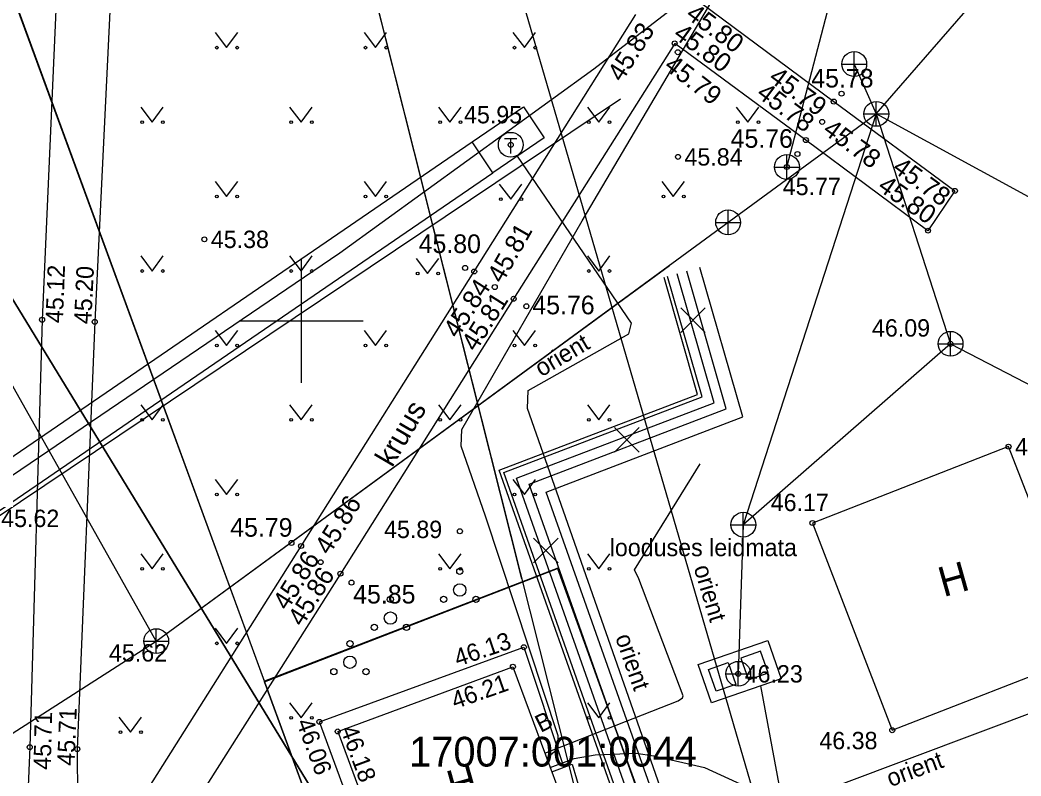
# Model space of a CAD drawing. Extents: x 641898 to 642152, y 6456148 to 6456452.
# Drawn here: x 641988.67 to 642029.01, y 6456231.66 to 6456262.11 of the extents above; entities that cross this region are included whole.
import ezdxf

# ---------------------------------------------------------------- set-up
doc = ezdxf.new("R2010")
doc.units = 0
for name, color, linetype in [('DTRASS', 7, 'Continuous'), ('HALJASTUS', 7, 'Continuous'), ('HOONE', 7, 'Continuous'), ('HOONEDET', 7, 'Continuous'), ('KKAEV', 7, 'Continuous'), ('KORGUS', 7, 'Continuous'), ('KTRASS', 7, 'Continuous'), ('MPKAABEL', 7, 'Continuous'), ('MPOHULIIN', 7, 'Continuous'), ('PIIR', 7, 'Continuous'), ('PUU', 7, 'Continuous'), ('TEE', 7, 'Continuous'), ('TKAEV', 7, 'Continuous'), ('TTRASS', 7, 'Continuous'), ('VORK', 7, 'Continuous'), ('VTRASS', 7, 'Continuous')]:
    doc.layers.add(name, color=color, linetype=linetype)

msp = doc.modelspace()

# ---------------------------------------------------------------- linework, layer by layer
at = {"layer": 'DTRASS'}
msp.add_lwpolyline([(641958.749, 6456223.125), (641967.063, 6456228.523), (641987.653, 6456242.035), (642012.873, 6456258.941)], dxfattribs=at)
msp.add_lwpolyline([(641958.749, 6456223.125), (641967.063, 6456228.523), (641987.653, 6456242.035), (642012.873, 6456258.941)], dxfattribs=at)
msp.add_lwpolyline([(641958.749, 6456223.125), (641967.063, 6456228.523), (641987.653, 6456242.035), (642012.873, 6456258.941)], dxfattribs=at)
at = {"layer": 'HALJASTUS'}
for p, q in [((641996.537, 6456261.607), (641997, 6456261)), ((641997, 6456261), (641997.446, 6456261.607)), ((642002.537, 6456261.607), (642003, 6456261)), ((642003, 6456261), (642003.446, 6456261.607)), ((642008.537, 6456261.607), (642009, 6456261)), ((642009, 6456261), (642009.446, 6456261.607)), ((641993.537, 6456258.607), (641994, 6456258)), ((641994, 6456258), (641994.446, 6456258.607)), ((641999.537, 6456258.607), (642000, 6456258)), ((641999.537, 6456258.607), (642000, 6456258)), ((641999.537, 6456258.607), (642000, 6456258)), ((642000, 6456258), (642000.446, 6456258.607)), ((642000, 6456258), (642000.446, 6456258.607)), ((642000, 6456258), (642000.446, 6456258.607)), ((642005.537, 6456258.607), (642006, 6456258)), ((642006, 6456258), (642006.446, 6456258.607)), ((642011.537, 6456258.607), (642012, 6456258)), ((642012, 6456258), (642012.446, 6456258.607)), ((642017.537, 6456258.607), (642018, 6456258)), ((642018, 6456258), (642018.446, 6456258.607)), ((641996.537, 6456255.607), (641997, 6456255)), ((641997, 6456255), (641997.446, 6456255.607)), ((642002.537, 6456255.607), (642003, 6456255)), ((642003, 6456255), (642003.446, 6456255.607)), ((642007.983, 6456255.501), (642008.446, 6456254.894)), ((642008.446, 6456254.894), (642008.892, 6456255.501)), ((642014.537, 6456255.607), (642015, 6456255)), ((642015, 6456255), (642015.446, 6456255.607)), ((641993.537, 6456252.607), (641994, 6456252)), ((641994, 6456252), (641994.446, 6456252.607)), ((641999.537, 6456252.607), (642000, 6456252)), ((641999.537, 6456252.607), (642000, 6456252)), ((641999.537, 6456252.607), (642000, 6456252)), ((642000, 6456252), (642000.446, 6456252.607)), ((642000, 6456252), (642000.446, 6456252.607)), ((642000, 6456252), (642000.446, 6456252.607)), ((642004.636, 6456252.505), (642005.099, 6456251.898)), ((642005.099, 6456251.898), (642005.545, 6456252.505)), ((642011.537, 6456252.607), (642012, 6456252)), ((642012, 6456252), (642012.446, 6456252.607)), ((641996.537, 6456249.607), (641997, 6456249)), ((641997, 6456249), (641997.446, 6456249.607)), ((642002.537, 6456249.607), (642003, 6456249)), ((642003, 6456249), (642003.446, 6456249.607)), ((642008.537, 6456249.607), (642009, 6456249)), ((642009, 6456249), (642009.446, 6456249.607)), ((641993.537, 6456246.607), (641994, 6456246)), ((641994, 6456246), (641994.446, 6456246.607)), ((641999.537, 6456246.607), (642000, 6456246)), ((641999.537, 6456246.607), (642000, 6456246)), ((641999.537, 6456246.607), (642000, 6456246)), ((642000, 6456246), (642000.446, 6456246.607)), ((642000, 6456246), (642000.446, 6456246.607)), ((642000, 6456246), (642000.446, 6456246.607)), ((642005.537, 6456246.607), (642006, 6456246)), ((642006, 6456246), (642006.446, 6456246.607)), ((642011.537, 6456246.607), (642012, 6456246)), ((642012, 6456246), (642012.446, 6456246.607)), ((641996.537, 6456243.607), (641997, 6456243)), ((641997, 6456243), (641997.446, 6456243.607)), ((642008.537, 6456243.607), (642009, 6456243)), ((642009, 6456243), (642009.446, 6456243.607)), ((641993.537, 6456240.607), (641994, 6456240)), ((641994, 6456240), (641994.446, 6456240.607)), ((642005.537, 6456240.607), (642006, 6456240)), ((642006, 6456240), (642006.446, 6456240.607)), ((642011.537, 6456240.607), (642012, 6456240)), ((642012, 6456240), (642012.446, 6456240.607)), ((641996.537, 6456237.607), (641997, 6456237)), ((641997, 6456237), (641997.446, 6456237.607)), ((641999.537, 6456234.607), (642000, 6456234)), ((641999.537, 6456234.607), (642000, 6456234)), ((642000, 6456234), (642000.446, 6456234.607)), ((642000, 6456234), (642000.446, 6456234.607)), ((642011.537, 6456234.607), (642012, 6456234)), ((642012, 6456234), (642012.446, 6456234.607)), ((641992.656, 6456234.025), (641993.12, 6456233.418)), ((641993.12, 6456233.418), (641993.565, 6456234.025))]:
    msp.add_line(p, q, dxfattribs=at)
for centre in [(641996.599, 6456261), (641997.428, 6456261), (642002.599, 6456261), (642003.428, 6456261), (642008.599, 6456261), (642009.428, 6456261), (641993.599, 6456258), (641994.428, 6456258), (641999.599, 6456258), (641999.599, 6456258), (641999.599, 6456258), (642000.428, 6456258), (642000.428, 6456258), (642000.428, 6456258), (642005.599, 6456258), (642006.428, 6456258), (642011.599, 6456258), (642012.428, 6456258), (642017.599, 6456258), (642018.428, 6456258), (641996.599, 6456255), (641997.428, 6456255), (642002.599, 6456255), (642003.428, 6456255), (642008.045, 6456254.894), (642008.874, 6456254.894), (642014.599, 6456255), (642015.428, 6456255), (641993.599, 6456252), (641994.428, 6456252), (641999.599, 6456252), (641999.599, 6456252), (641999.599, 6456252), (642000.428, 6456252), (642000.428, 6456252), (642000.428, 6456252), (642004.698, 6456251.898), (642005.527, 6456251.898), (642011.599, 6456252), (642012.428, 6456252), (641996.599, 6456249), (641997.428, 6456249), (642002.599, 6456249), (642003.428, 6456249), (642008.599, 6456249), (642009.428, 6456249), (641993.599, 6456246), (641994.428, 6456246), (641999.599, 6456246), (641999.599, 6456246), (641999.599, 6456246), (642000.428, 6456246), (642000.428, 6456246), (642000.428, 6456246), (642005.599, 6456246), (642006.428, 6456246), (642011.599, 6456246), (642012.428, 6456246), (641996.599, 6456243), (641997.428, 6456243), (642008.599, 6456243), (642009.428, 6456243), (641993.599, 6456240), (641994.428, 6456240), (642005.599, 6456240), (642006.428, 6456240), (642011.599, 6456240), (642012.428, 6456240), (641996.599, 6456237), (641997.428, 6456237), (641999.599, 6456234), (641999.599, 6456234), (642000.428, 6456234), (642000.428, 6456234), (642011.599, 6456234), (642012.428, 6456234), (641992.719, 6456233.418), (641993.548, 6456233.418)]:
    msp.add_circle(centre, 0.055, dxfattribs=at)
at = {"layer": 'HOONE'}
for p, q in [((642001.474, 6456233.449), (642008.535, 6456236.058)), ((642008.535, 6456236.058), (642011.151, 6456228.996)), ((642010.104, 6456231.822), (642010.926, 6456232.127)), ((642010.926, 6456232.127), (642011.273, 6456230.954))]:
    msp.add_line(p, q, dxfattribs=at)
msp.add_lwpolyline([(642020.604, 6456241.847), (642023.823, 6456233.501), (642031.754, 6456236.588), (642028.509, 6456244.924)], close=True, dxfattribs=at)
msp.add_lwpolyline([(642001.474, 6456233.449), (642004.09, 6456226.387), (642011.151, 6456228.996)], dxfattribs=at)
at = {"layer": 'HOONEDET'}
msp.add_line((642003.741, 6456225.71), (642000.738, 6456233.837), dxfattribs=at)
msp.add_lwpolyline([(642000.738, 6456233.837), (642008.978, 6456236.844), (642010.591, 6456232.003)], dxfattribs=at)
at = {"layer": 'KKAEV'}
for p, q in [((642022.29, 6456259.838), (642022.29, 6456260.838)), ((642021.79, 6456260.338), (642022.79, 6456260.338)), ((642023.178, 6456257.831), (642023.178, 6456258.831)), ((642022.678, 6456258.331), (642023.678, 6456258.331)), ((642019.578, 6456255.691), (642019.578, 6456256.691)), ((642019.078, 6456256.191), (642020.078, 6456256.191)), ((642017.207, 6456253.46), (642017.207, 6456254.46)), ((642016.707, 6456253.96), (642017.707, 6456253.96)), ((642026.172, 6456248.569), (642026.172, 6456249.569)), ((642025.672, 6456249.069), (642026.672, 6456249.069)), ((642017.82, 6456241.28), (642017.82, 6456242.28)), ((642017.32, 6456241.78), (642018.32, 6456241.78)), ((641994.162, 6456236.588), (641994.162, 6456237.588)), ((641993.662, 6456237.088), (641994.662, 6456237.088)), ((642017.615, 6456235.272), (642017.615, 6456236.272)), ((642017.115, 6456235.772), (642018.115, 6456235.772))]:
    msp.add_line(p, q, dxfattribs=at)
for centre in [(642022.29, 6456260.338), (642023.178, 6456258.331), (642019.578, 6456256.191), (642017.207, 6456253.96), (642026.172, 6456249.069), (642017.82, 6456241.78), (641994.162, 6456237.088), (642017.615, 6456235.772)]:
    msp.add_circle(centre, 0.5, dxfattribs=at)
at = {"layer": 'KORGUS'}
for centre in [(642015.054, 6456261.173), (642015.18, 6456260.816), (642021.464, 6456258.826), (642021.78, 6456259.144), (642020.997, 6456258.008), (642020.342, 6456257.276), (642008.448, 6456257.087), (642015.189, 6456256.598), (642020, 6456256.715), (642019.578, 6456256.191), (642026.349, 6456255.228), (642025.262, 6456253.626), (641996.102, 6456253.277), (642006.608, 6456252.125), (642006.977, 6456251.981), (642007.804, 6456251.354), (642008.564, 6456250.881), (642009.078, 6456250.581), (641989.561, 6456250.037), (641991.684, 6456249.955), (642026.172, 6456249.069), (642028.509, 6456244.924), (642006.398, 6456241.516), (642020.604, 6456241.847), (641999.613, 6456241.046), (641999.613, 6456241.046), (641999.998, 6456240.921), (641999.998, 6456240.921), (642000.789, 6456240.27), (642001.584, 6456239.806), (642002.031, 6456239.447), (642008.978, 6456236.844), (642008.535, 6456236.058), (642017.615, 6456235.772), (642000.738, 6456233.837), (642001.474, 6456233.449), (642023.823, 6456233.501), (641989.065, 6456232.816), (641990.981, 6456232.74)]:
    msp.add_circle(centre, 0.1, dxfattribs=at)
at = {"layer": 'KTRASS'}
for p, q in [((642019.578, 6456256.191), (642027.684, 6456287.262)), ((642026.172, 6456249.069), (642033.659, 6456245.186)), ((642018.513, 6456235.282), (642021.23, 6456220.74))]:
    msp.add_line(p, q, dxfattribs=at)
for points in [[(642023.178, 6456258.331), (642032.023, 6456268.516)], [(642022.29, 6456260.338), (642023.178, 6456258.331), (642026.172, 6456249.069), (642017.82, 6456241.78)], [(642050.603, 6456260.129), (642045.355, 6456254.68), (642035.897, 6456251.41), (642023.178, 6456258.331)], [(641994.162, 6456237.088), (642023.178, 6456258.331)], [(642023.178, 6456258.331), (642017.82, 6456241.78), (642017.615, 6456235.772)], [(641994.162, 6456237.088), (642014.841, 6456252.227)], [(641960.477, 6456216.588), (641964.502, 6456218.08), (641994.162, 6456237.088), (641987.044, 6456249.726), (641986.589, 6456250.205)]]:
    msp.add_lwpolyline(points, dxfattribs=at)
for points in [[(642016.544, 6456234.598), (642016.007, 6456236.142), (642018.803, 6456237.114), (642019.34, 6456235.57)], [(642017.717, 6456236.409), (642018.023, 6456235.529), (642018.818, 6456235.806), (642018.512, 6456236.686)], [(642016.727, 6456235.067), (642016.421, 6456235.946), (642017.216, 6456236.223), (642017.522, 6456235.343)]]:
    msp.add_lwpolyline(points, close=True, dxfattribs=at)
at = {"layer": 'MPKAABEL'}
for points in [[(642009.896, 6456232.384), (642010.36, 6456232.76), (642010.36, 6456233.27), (642007.43, 6456242.12), (642006.45, 6456244.94), (642006.48, 6456245.62), (642011.32, 6456254.02), (642016.38, 6456262.58), (642021.37, 6456271.1), (642026.92, 6456280.56), (642032.1, 6456289.04), (642037.52, 6456297.43), (642042.36, 6456305.86), (642047.37, 6456314.74)], [(642001.957, 6456230.436), (642001.138, 6456229.963), (641988.169, 6456251.198)], [(641988.169, 6456251.198), (642001.138, 6456229.963), (642002.479, 6456230.737)], [(641988.169, 6456251.198), (642001.138, 6456229.963), (642001.957, 6456230.436)], [(642009.827, 6456232.571), (642015.19, 6456234.68), (642015.37, 6456234.8), (642015.39, 6456234.88), (642013.61, 6456239.6), (642013.44, 6456239.96), (642016.08, 6456244.23)], [(642010.038, 6456232.001), (642011, 6456232.36), (642011.85, 6456232.51), (642013.5, 6456232.57), (642014.21, 6456232.47), (642016.25, 6456232), (642018.51, 6456230.96), (642019.69, 6456229.5), (642021.25, 6456228.34), (642023.38, 6456227.39), (642034.14, 6456230.77), (642047.93, 6456233.42), (642048.55, 6456233.45), (642048.89, 6456233.41), (642049.46, 6456233.12), (642049.69, 6456232.85), (642049.93, 6456232.12), (642049.99, 6456231.5), (642049.87, 6456231.27)]]:
    msp.add_lwpolyline(points, dxfattribs=at)
at = {"layer": 'MPOHULIIN'}
for points in [[(642011.159, 6456230.641), (641997.598, 6456284.443)], [(642008.901, 6456239.598), (641997.598, 6456284.443)]]:
    msp.add_lwpolyline(points, dxfattribs=at)
at = {"layer": 'PIIR'}
for points in [[(642014.69, 6456191.4), (642003.15, 6456222.86), (642014.95, 6456227.2), (642010.34, 6456240.03), (641998.53, 6456235.47), (641979.16, 6456288.16), (641973.04, 6456305.27), (641972.939, 6456306.669)], [(641958.147, 6456280.869), (641979.18, 6456288.19), (641998.52, 6456235.45), (642003.16, 6456222.82), (642014.688, 6456191.399)]]:
    msp.add_lwpolyline(points, dxfattribs=at)
msp.add_lwpolyline([(641998.52, 6456235.45), (642010.33, 6456240.01), (642014.96, 6456227.22), (642003.16, 6456222.82)], close=True, dxfattribs=at)
at = {"layer": 'PUU'}
for centre, radius in [((642006.394, 6456239.9), 0.125), ((642006.394, 6456239.15), 0.25), ((642003.598, 6456238.768), 0.125), ((642005.744, 6456238.775), 0.125), ((642007.044, 6456238.775), 0.125), ((642003.598, 6456238.018), 0.25), ((642002.948, 6456237.643), 0.125), ((642004.248, 6456237.643), 0.125), ((642001.968, 6456236.987), 0.125), ((642001.968, 6456236.237), 0.25), ((642001.318, 6456235.862), 0.125), ((642002.618, 6456235.862), 0.125)]:
    msp.add_circle(centre, radius, dxfattribs=at)
at = {"layer": 'TEE'}
for points in [[(641990.622, 6456275.119), (641990.301, 6456266.797), (641989.561, 6456250.037), (641989.065, 6456232.816), (641988.553, 6456220.807), (641988.205, 6456216.977), (641987.707, 6456217.18)], [(641992.841, 6456275.32), (641992.5, 6456266.646), (641991.684, 6456249.955), (641990.981, 6456232.74), (641991.015, 6456226.699)], [(642016.089, 6456262.818), (642021.464, 6456258.826), (642026.349, 6456255.228), (642025.262, 6456253.626), (642020.342, 6456257.276), (642015.054, 6456261.173), (642008.564, 6456250.881), (642001.584, 6456239.806), (641995.251, 6456229.789), (641990.748, 6456222.599), (641991.015, 6456226.699), (641993.654, 6456230.846), (641999.998, 6456240.921), (642006.977, 6456251.981), (642013.488, 6456262.332)], [(642016.089, 6456262.818), (642021.464, 6456258.826), (642026.349, 6456255.228), (642025.262, 6456253.626), (642020.342, 6456257.276), (642015.054, 6456261.173), (642008.564, 6456250.881), (642001.584, 6456239.806), (641995.251, 6456229.789), (641990.748, 6456222.599), (641991.015, 6456226.699), (641993.654, 6456230.846), (641999.998, 6456240.921), (642006.977, 6456251.981), (642013.488, 6456262.332)]]:
    msp.add_lwpolyline(points, dxfattribs=at)
at = {"layer": 'TKAEV'}
for p, q in [((642008.198, 6456257.337), (642008.698, 6456257.337)), ((642008.448, 6456256.737), (642008.448, 6456257.337))]:
    msp.add_line(p, q, dxfattribs=at)
msp.add_circle((642008.448, 6456257.087), 0.5, dxfattribs=at)
at = {"layer": 'TTRASS'}
for p, q in [((642015.297, 6456250.518), (642016.287, 6456249.528)), ((642015.297, 6456249.528), (642016.287, 6456250.518)), ((642012.627, 6456245.693), (642013.617, 6456244.703)), ((642012.627, 6456244.703), (642013.617, 6456245.693)), ((642009.365, 6456241.232), (642010.355, 6456240.242)), ((642009.365, 6456240.242), (642010.355, 6456241.232))]:
    msp.add_line(p, q, dxfattribs=at)
for points in [[(642053.045, 6456322.857), (642046.785, 6456311.342), (642041.768, 6456302.891), (642027.563, 6456281.67), (642015.579, 6456263.059), (642011.793, 6456260.133), (642001.554, 6456252.722), (641971.56, 6456232.362)], [(641971.734, 6456233.98), (641986.716, 6456243.394), (642006.898, 6456257.202)], [(641971.734, 6456233.98), (641986.716, 6456243.394), (642006.898, 6456257.202)], [(641971.734, 6456233.98), (641986.716, 6456243.394), (642006.898, 6456257.202)], [(642025.996, 6456219.67), (642019.347, 6456218.11), (642018.993, 6456218.308), (642009.129, 6456246.457), (642009.145, 6456247.186), (642013.202, 6456249.465), (642013.317, 6456249.904), (642008.714, 6456256.63)], [(641972.557, 6456232.726), (641987.568, 6456242.159), (642007.732, 6456255.958)], [(641972.557, 6456232.726), (641987.568, 6456242.159), (642007.732, 6456255.958)], [(641972.557, 6456232.726), (641987.568, 6456242.159), (642007.732, 6456255.958)], [(642018.93, 6456217.506), (642009.882, 6456243.096), (642017.795, 6456246.119), (642016.068, 6456252.147)], [(642017.516, 6456217.006), (642007.98, 6456243.975), (642015.974, 6456247.029), (642014.626, 6456251.734)], [(642017.657, 6456217.056), (642008.17, 6456243.887), (642016.156, 6456246.938), (642014.77, 6456251.775)], [(642018.034, 6456217.19), (642008.677, 6456243.653), (642016.642, 6456246.695), (642015.155, 6456251.885)], [(642018.412, 6456217.323), (642009.184, 6456243.418), (642017.127, 6456246.453), (642015.539, 6456251.995)], [(642035.623, 6456236.527), (642016.132, 6456229.198), (642015.956, 6456228.812), (642019.341, 6456219.208), (642019.96, 6456218.902), (642025.798, 6456220.245)]]:
    msp.add_lwpolyline(points, dxfattribs=at)
msp.add_lwpolyline([(642006.898, 6456257.202), (642008.962, 6456258.614), (642009.795, 6456257.37), (642007.732, 6456255.958)], close=True, dxfattribs=at)
at = {"layer": 'VORK'}
for p, q in [((642000, 6456252.5), (642000, 6456247.5)), ((641997.5, 6456250), (642002.5, 6456250))]:
    msp.add_line(p, q, dxfattribs=at)
at = {"layer": 'VTRASS'}
msp.add_lwpolyline([(642001.923, 6456283.612), (642005.3, 6456275.34), (642019.82, 6456225.53)], dxfattribs=at)

# ---------------------------------------------------------------- texts
at = {"layer": 'HOONE'}
for p in [(642025.888, 6456238.859), (642006.086, 6456230.656)]:
    msp.add_text('H', height=1.2, rotation=15.7086, dxfattribs=at).set_placement(p)
at = {"layer": 'KORGUS'}
for s, height, rotation, p in [('45.80', 0.75, 323.4992, (642015.46, 6456262.234)), ('45.83', 0.75, 57.4825, (642012.924, 6456259.577)), ('45.80', 0.75, 323.902, (642014.954, 6456261.435)), ('45.79', 0.75, 322.313, (642014.585, 6456260.173)), ('45.79', 0.75, 323.5978, (642018.8, 6456259.688)), ('45.78', 0.75, 323.2302, (642018.306, 6456259.052)), ('45.78', 0.75, 323.6032, (642020.978, 6456257.579)), ('45.78', 0.75, 324.0395, (642023.78, 6456256.049)), ('45.80', 0.75, 324.8807, (642023.191, 6456255.297)), ('45.81', 0.75, 60.2782, (642008.105, 6456251.461)), (' 45.12', 0.7, 87.7795, (641990.388, 6456249.634)), (' 45.20', 0.7, 87.2924, (641991.531, 6456249.587)), ('45.84', 0.75, 57.2547, (642006.309, 6456249.252)), ('45.81', 0.75, 57.7175, (642007.04, 6456248.714)), ('45.86', 0.75, 58.0885, (642001.135, 6456240.519)), ('45.86', 0.75, 57.8853, (641999.442, 6456238.286)), ('45.86', 0.75, 57.8853, (641999.442, 6456238.286)), ('45.86', 0.75, 57.9727, (642000.048, 6456237.636)), ('45.86', 0.75, 57.9727, (642000.048, 6456237.636)), (' 46.13', 0.7, 18.8309, (642006.065, 6456235.973)), (' 46.21', 0.7, 19.4285, (642005.959, 6456234.256)), (' 45.71', 0.7, 87.668, (641990.856, 6456231.801)), (' 45.71', 0.7, 88.5892, (641989.906, 6456231.641)), (' 46.06', 0.7, 290.279, (641999.706, 6456234.067)), (' 46.06', 0.7, 290.279, (641999.706, 6456234.067)), (' 46.18', 0.7, 290.3263, (642001.485, 6456233.779))]:
    msp.add_text(s, height=height, rotation=rotation, dxfattribs=at).set_placement(p)
for s, height, p in [('45.78', 0.75, (642020.559, 6456259.394)), (' 45.95', 0.7, (642006.305, 6456257.95)), ('45.76', 0.75, (642017.309, 6456256.965)), (' 45.84', 0.7, (642015.189, 6456256.248)), (' 45.77', 0.7, (642019.149, 6456255.058)), (' 45.38', 0.7, (641996.102, 6456252.927)), ('45.80', 0.75, (642004.737, 6456252.725)), ('45.76', 0.75, (642009.319, 6456250.257)), (' 46.09', 0.7, (642022.744, 6456249.358)), (' 46.20', 0.7, (642028.509, 6456244.574)), (' 46.17', 0.7, (642018.664, 6456242.327)), (' 45.62', 0.7, (641987.653, 6456241.685)), ('45.79', 0.75, (641997.144, 6456241.296)), ('45.79', 0.75, (641997.144, 6456241.296)), (' 45.89', 0.7, (642003.083, 6456241.241)), ('45.85', 0.75, (642002.099, 6456238.604)), (' 45.62', 0.7, (641991.997, 6456236.266)), (' 46.23', 0.7, (642017.615, 6456235.422)), (' 46.38', 0.7, (642020.625, 6456232.733))]:
    msp.add_text(s, height=height, dxfattribs=at).set_placement(p)
at = {"layer": 'KTRASS'}
msp.add_text('looduses leidmata', height=0.7, dxfattribs=at).set_placement((642012.436, 6456240.512))
msp.add_text('orient', height=0.7, rotation=286.7597, dxfattribs=at).set_placement((642015.814, 6456240.048))
at = {"layer": 'PIIR'}
msp.add_text('17007:001:0044', height=1.2, dxfattribs=at).set_placement((642004.352, 6456232.035))
at = {"layer": 'TEE'}
for s, height, rotation, p in [('kruus', 0.85, 59.5278, (642003.669, 6456244.058)), ('B', 0.7, 26.5651, (642009.656, 6456233.39))]:
    msp.add_text(s, height=height, rotation=rotation, dxfattribs=at).set_placement(p)
at = {"layer": 'TTRASS'}
for rotation, p in [(30.5363, (642009.681, 6456247.716)), (289.3008, (642012.65, 6456237.248)), (20.3822, (642023.753, 6456231.204))]:
    msp.add_text('orient', height=0.7, rotation=rotation, dxfattribs=at).set_placement(p)

doc.saveas('drawing.dxf')
